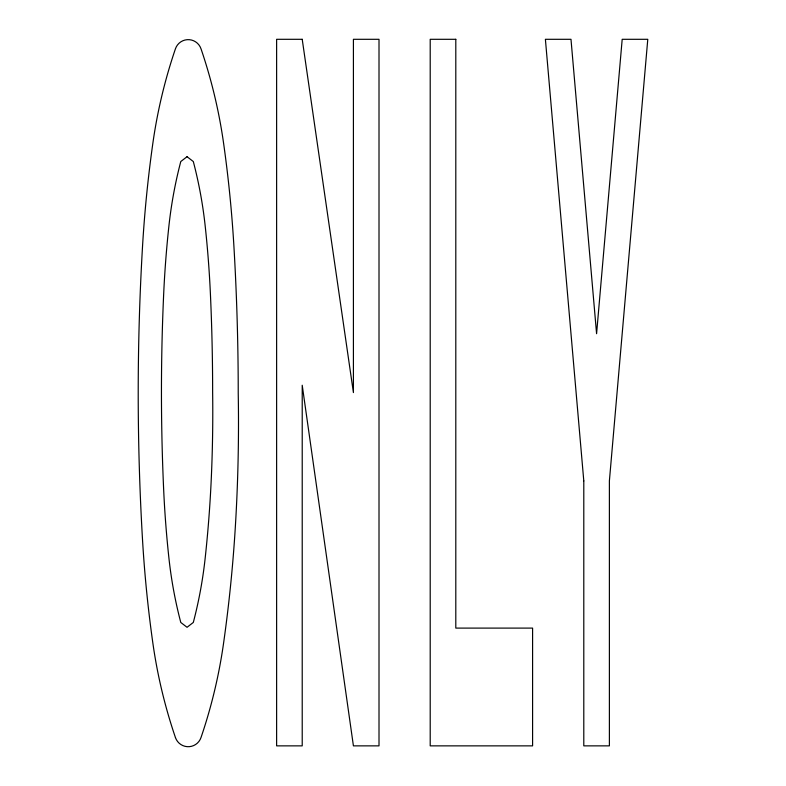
<?xml version="1.0" encoding="UTF-8"?>
<svg xmlns="http://www.w3.org/2000/svg" width="786" height="786" viewBox="0 0 786 786"><rect width="100%" height="100%" fill="white"/><g stroke="black" fill="none" stroke-linecap="round" stroke-linejoin="round"><path stroke-width="1.18" d="M583.792 480.904L583.792 745.865L609.386 745.865L609.386 480.914L647.782 39.3L622.188 39.3L596.584 333.706L570.99 39.3L545.396 39.3L583.792 480.904M187.048 156.699L180.78 161.533A439.413 439.413 0 0 0 168.951 225.611A1093.739 1093.739 0 0 0 163.645 294.652A2162.974 2162.974 0 0 0 163.645 489.334A1093.739 1093.739 0 0 0 168.951 558.374A439.413 439.413 0 0 0 180.78 622.453L187.048 627.287L193.307 622.453A439.413 439.413 0 0 0 205.146 558.374A1266.236 1266.236 0 0 0 211.287 478.448A1473.357 1473.357 0 0 0 212.633 391.998A2162.974 2162.974 0 0 0 210.442 294.652A1093.739 1093.739 0 0 0 205.146 225.611A439.413 439.413 0 0 0 193.307 161.533L187.048 156.699M302.217 39.3L276.623 39.3L276.623 745.865L302.217 745.865L302.217 385.228L353.415 745.865L379.009 745.865L379.009 39.3L353.415 39.3L353.415 392.587L302.217 39.3M455.801 39.3L430.207 39.3L430.207 745.865L532.594 745.865L532.594 628.102L455.801 628.102L455.801 39.3M175.445 737.563A13.5 13.5 0 0 0 201 737.563A515.596 515.596 0 0 0 223.578 643.154A1471.952 1471.952 0 0 0 235.564 523.093A1707.654 1707.654 0 0 0 238.227 393.167A2498.566 2498.566 0 0 0 233.953 247.03A1273.232 1273.232 0 0 0 223.578 143.19A515.596 515.596 0 0 0 201 48.781A13.5 13.5 0 0 0 175.445 48.781A515.596 515.596 0 0 0 152.867 143.19A1273.232 1273.232 0 0 0 142.492 247.03A2498.566 2498.566 0 0 0 142.492 539.304A1273.232 1273.232 0 0 0 152.867 643.154A515.596 515.596 0 0 0 175.445 737.563"/></g></svg>
